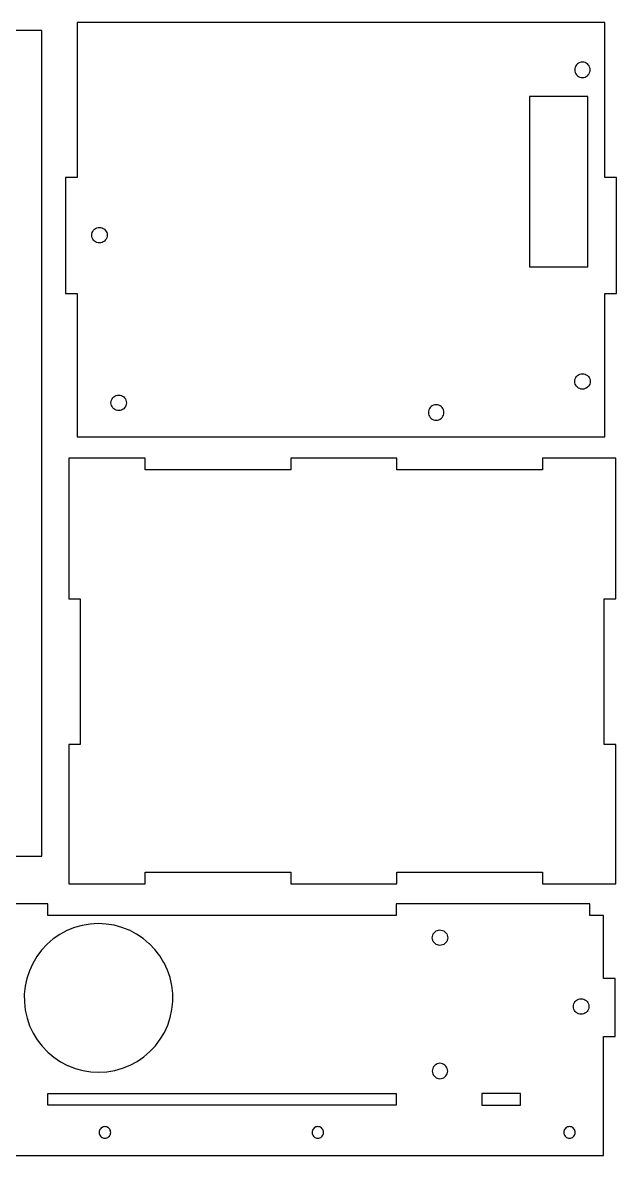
# Model space of a CAD drawing. Extents: x 292 to 607, y 7 to 300.
# Drawn here: x 453.7 to 607.1, y 7.3 to 300 of the extents above; entities that cross this region are included whole.
import ezdxf

# ---------------------------------------------------------------- set-up
doc = ezdxf.new("R2010")
doc.units = 0
doc.layers.add('Layer_1', color=7, linetype='CONTINUOUS')

msp = doc.modelspace()

# ---------------------------------------------------------------- linework, layer by layer
at = {"layer": 'Layer_1', "color": 7}
for p, q in [((467.837576, 299.978985), (467.780596, 299.978985)), ((467.780596, 299.978985), (467.780596, 299.845578)), ((467.780596, 299.845578), (467.780596, 259.978358)), ((484.78059, 299.978985), (467.837576, 299.978985)), ((484.78059, 299.978787), (484.78059, 299.978985)), ((484.893592, 299.978787), (484.78059, 299.978787)), ((518.780578, 299.978787), (484.893592, 299.978787)), ((518.89358, 299.978985), (518.780578, 299.978985)), ((518.780578, 299.978985), (518.780578, 299.978787)), ((552.780595, 299.978985), (518.89358, 299.978985)), ((552.780595, 299.978787), (552.780595, 299.978985)), ((552.893597, 299.978787), (552.780595, 299.978787)), ((586.780555, 299.978787), (552.893597, 299.978787)), ((586.780555, 299.978985), (586.780555, 299.978787)), ((586.837875, 299.978985), (586.780555, 299.978985)), ((604.069263, 299.978985), (586.837875, 299.978985)), ((604.069263, 299.845578), (604.069263, 299.978985)), ((604.069263, 259.978358), (604.069263, 299.845578)), ((458.540556, 297.976672), (421.663904, 297.976672)), ((458.663746, 297.976672), (458.540556, 297.976672)), ((458.663746, 297.920679), (458.663746, 297.976672)), ((458.663746, 281.125663), (458.663746, 297.920679)), ((598.305862, 289.779361), (597.95966, 289.74905)), ((598.305862, 289.779248), (598.305862, 289.779361)), ((598.652064, 289.748966), (598.305862, 289.779248)), ((596.312752, 287.785884), (596.312667, 287.785884)), ((596.312667, 287.785884), (596.34295, 287.439682)), ((596.343063, 288.132086), (596.312752, 287.785884)), ((596.34295, 287.439682), (596.343063, 287.439682)), ((596.43295, 288.467677), (596.343063, 288.132086)), ((596.343063, 288.132086), (596.343063, 288.132086)), ((596.343063, 287.439682), (596.43295, 287.103979)), ((596.579762, 288.78258), (596.43295, 288.467677)), ((596.43295, 288.467677), (596.43295, 288.467677)), ((596.43295, 287.103979), (596.43295, 287.103979)), ((596.43295, 287.103979), (596.579762, 286.789075)), ((596.779068, 289.067173), (596.579762, 288.78258)), ((596.579762, 288.78258), (596.579762, 288.78258)), ((597.024742, 289.312876), (596.779068, 289.067173)), ((596.779068, 289.067173), (596.779068, 289.067173)), ((597.309166, 289.512153), (597.024545, 289.312848)), ((597.024545, 289.312848), (597.024742, 289.312876)), ((597.624069, 289.65905), (597.309166, 289.512153)), ((597.309166, 289.512153), (597.309166, 289.512153)), ((597.95966, 289.748966), (597.624069, 289.65905)), ((597.624069, 289.65905), (597.624069, 289.65905)), ((597.95966, 289.74905), (597.95966, 289.748966)), ((598.987654, 289.65905), (598.652064, 289.748966)), ((598.652064, 289.748966), (598.652064, 289.748966)), ((599.302558, 289.512153), (598.987654, 289.65905)), ((598.987654, 289.65905), (598.987654, 289.65905)), ((599.587264, 289.312848), (599.302558, 289.512153)), ((599.302558, 289.512153), (599.302558, 289.512153)), ((599.832966, 289.067145), (599.587264, 289.312848)), ((599.587264, 289.312848), (599.587264, 289.312848)), ((600.032243, 288.782552), (599.832966, 289.067145)), ((599.832966, 289.067145), (599.832966, 289.067145)), ((600.179168, 288.467648), (600.032243, 288.782552)), ((600.032243, 288.782552), (600.032243, 288.782552)), ((600.032243, 286.789245), (600.179168, 287.104148)), ((600.269056, 288.132058), (600.179168, 288.467648)), ((600.179168, 288.467648), (600.179168, 288.467648)), ((600.179168, 287.104148), (600.269056, 287.439852)), ((600.179168, 287.104148), (600.179168, 287.104148)), ((600.269169, 288.132058), (600.269056, 288.132058)), ((600.269056, 287.439852), (600.299367, 287.785969)), ((600.269056, 287.439852), (600.269056, 287.439852)), ((600.299451, 287.785969), (600.269169, 288.132058)), ((600.299367, 287.785969), (600.299451, 287.785969)), ((596.579762, 286.789075), (596.579762, 286.789075)), ((596.579762, 286.789075), (596.779068, 286.50437)), ((596.779068, 286.50437), (596.779068, 286.50437)), ((596.779068, 286.50437), (597.024742, 286.258667)), ((597.024742, 286.258667), (597.024742, 286.258667)), ((597.024742, 286.258667), (597.309363, 286.059362)), ((597.309363, 286.059362), (597.309363, 286.059362)), ((597.309363, 286.059362), (597.624267, 285.912578)), ((597.624267, 285.912578), (597.624267, 285.912578)), ((597.624267, 285.912578), (597.959942, 285.822662)), ((597.959942, 285.822662), (597.959942, 285.822662)), ((597.959942, 285.822662), (598.306059, 285.792379)), ((598.306059, 285.792266), (598.652148, 285.822577)), ((598.306059, 285.792379), (598.306059, 285.792266)), ((598.652148, 285.822662), (598.987767, 285.912578)), ((598.652148, 285.822577), (598.652148, 285.822662)), ((598.987767, 285.91286), (599.302642, 286.059644)), ((598.987767, 285.912578), (598.987767, 285.91286)), ((599.302642, 286.059644), (599.587264, 286.258949)), ((599.302642, 286.059644), (599.302642, 286.059644)), ((599.587264, 286.258949), (599.832966, 286.504652)), ((599.587264, 286.258949), (599.587264, 286.258949)), ((599.832966, 286.504652), (600.032243, 286.789245)), ((599.832966, 286.504652), (599.832966, 286.504652)), ((600.032243, 286.789245), (600.032243, 286.789245)), ((458.663858, 281.125663), (458.663746, 281.125663)), ((458.663858, 231.292668), (458.663858, 281.125663)), ((584.680568, 280.894582), (584.680568, 280.747883)), ((599.630444, 280.894582), (584.680568, 280.894582)), ((584.680568, 280.747883), (584.680568, 236.894584)), ((599.680566, 280.894582), (599.630444, 280.894582)), ((599.680566, 237.041283), (599.680566, 280.894582)), ((464.790592, 259.978358), (464.780715, 259.978358)), ((464.780715, 259.978358), (464.780715, 230.078353)), ((467.780596, 259.978358), (464.790592, 259.978358)), ((604.079423, 259.978358), (604.069263, 259.978358)), ((607.069426, 259.978358), (604.079423, 259.978358)), ((607.069426, 230.078353), (607.069426, 259.978358)), ((471.675573, 245.740614), (471.822582, 246.055545)), ((471.822582, 246.055545), (472.021577, 246.340167)), ((471.822582, 246.055545), (471.822582, 246.055545)), ((472.021577, 246.340167), (472.26759, 246.585869)), ((472.021577, 246.340167), (472.021577, 246.340167)), ((472.26759, 246.585869), (472.551591, 246.785175)), ((472.26759, 246.585869), (472.26759, 246.585869)), ((472.551591, 246.785175), (472.866579, 246.932071)), ((472.551591, 246.785175), (472.551591, 246.785175)), ((472.866579, 246.932353), (473.202593, 247.022241)), ((472.866579, 246.932071), (472.866579, 246.932353)), ((473.202593, 247.022354), (473.548597, 247.052637)), ((473.202593, 247.022241), (473.202593, 247.022354)), ((473.548597, 247.052637), (473.548597, 247.052552)), ((473.548597, 247.052552), (473.894573, 247.022241)), ((473.894573, 247.022241), (473.897396, 247.021959)), ((473.897396, 247.021959), (474.232422, 246.932071)), ((474.232422, 246.932071), (474.232422, 246.932071)), ((474.232422, 246.932071), (474.54741, 246.785175)), ((474.54741, 246.785175), (474.54741, 246.785175)), ((474.54741, 246.785175), (474.832398, 246.585869)), ((474.832398, 246.585869), (474.832398, 246.585869)), ((474.832398, 246.585869), (475.077395, 246.340138)), ((475.077395, 246.340138), (475.077395, 246.340138)), ((475.077395, 246.340138), (475.276418, 246.055517)), ((475.276418, 246.055517), (475.276418, 246.055517)), ((475.276418, 246.055517), (475.423399, 245.740585)), ((471.554584, 245.058878), (471.585572, 245.404995)), ((471.584584, 244.712732), (471.554584, 245.058878)), ((471.554584, 245.058878), (471.554584, 245.058878)), ((471.673597, 244.377113), (471.584584, 244.712732)), ((471.584584, 244.712732), (471.584584, 244.712732)), ((471.585572, 245.404995), (471.675573, 245.740614)), ((471.585572, 245.404995), (471.585572, 245.404995)), ((471.820579, 244.06221), (471.673597, 244.377113)), ((471.673597, 244.377113), (471.673597, 244.377113)), ((471.675573, 245.740614), (471.675573, 245.740614)), ((472.019574, 243.777589), (471.820579, 244.06221)), ((471.820579, 244.06221), (471.820579, 244.06221)), ((472.265587, 243.531886), (472.019574, 243.777589)), ((472.019574, 243.777589), (472.019574, 243.777589)), ((472.549587, 243.332581), (472.265587, 243.531886)), ((472.265587, 243.531886), (472.265587, 243.531886)), ((472.864575, 243.185741), (472.549587, 243.332581)), ((472.549587, 243.332581), (472.549587, 243.332581)), ((473.200589, 243.095825), (472.864575, 243.185741)), ((472.864575, 243.185741), (472.864575, 243.185741)), ((473.200589, 243.095542), (473.200589, 243.095825)), ((473.550403, 243.065514), (473.200589, 243.095542)), ((473.896408, 243.095683), (473.550403, 243.065401)), ((473.550403, 243.065401), (473.550403, 243.065514)), ((474.232393, 243.185712), (473.896408, 243.095796)), ((473.896408, 243.095796), (473.896408, 243.095683)), ((474.54741, 243.332553), (474.232393, 243.185712)), ((474.232393, 243.185712), (474.232393, 243.185712)), ((474.832398, 243.531858), (474.54741, 243.332553)), ((474.54741, 243.332553), (474.54741, 243.332553)), ((475.077395, 243.777532), (474.832398, 243.531858)), ((474.832398, 243.531858), (474.832398, 243.531858)), ((475.277406, 244.062182), (475.077395, 243.777532)), ((475.077395, 243.777532), (475.077395, 243.777532)), ((475.424415, 244.377057), (475.277406, 244.062182)), ((475.277406, 244.062182), (475.277406, 244.062182)), ((475.423399, 245.740585), (475.423399, 245.740585)), ((475.423399, 245.740585), (475.5134, 245.404967)), ((475.5134, 244.712676), (475.424415, 244.377057)), ((475.424415, 244.377057), (475.424415, 244.377057)), ((475.5134, 245.404967), (475.5134, 245.404967)), ((475.5134, 245.404967), (475.5434, 245.058821)), ((475.5434, 245.058821), (475.5134, 244.712676)), ((475.5134, 244.712676), (475.5134, 244.712676)), ((475.5434, 245.058821), (475.5434, 245.058821)), ((584.680568, 236.894584), (584.73055, 236.894584)), ((584.73055, 236.894584), (599.680566, 236.894584)), ((599.680566, 236.894584), (599.680566, 237.041283)), ((458.663858, 231.125677), (458.663858, 231.292668)), ((458.663746, 230.826662), (458.663746, 231.125677)), ((458.663746, 231.125677), (458.663858, 231.125677)), ((458.663746, 141.125687), (458.663746, 230.826662)), ((464.780715, 230.078353), (464.780715, 229.978333)), ((464.780715, 229.978333), (467.770718, 229.978333)), ((467.770718, 229.978333), (467.780596, 229.978333)), ((467.780596, 229.978333), (467.780596, 193.101879)), ((604.069545, 193.101879), (604.069545, 229.978333)), ((604.069545, 229.978333), (607.059548, 229.978333)), ((607.059548, 229.978333), (607.069426, 229.978333)), ((607.069426, 229.978333), (607.069426, 230.078353)), ((596.346167, 207.620463), (596.436055, 207.956053)), ((596.436055, 207.956053), (596.582867, 208.270957)), ((596.436055, 207.956053), (596.436055, 207.956053)), ((596.582867, 208.270957), (596.782144, 208.55555)), ((596.582867, 208.270957), (596.582867, 208.270957)), ((596.782144, 208.55555), (597.027847, 208.801253)), ((596.782144, 208.55555), (596.782144, 208.55555)), ((597.027847, 208.801253), (597.312468, 209.000558)), ((597.027847, 208.801253), (597.027847, 208.801253)), ((597.312468, 209.000558), (597.627343, 209.147455)), ((597.312468, 209.000558), (597.312468, 209.000558)), ((597.627343, 209.147455), (597.962962, 209.237371)), ((597.627343, 209.147455), (597.627343, 209.147455)), ((597.962962, 209.237455), (598.309164, 209.267766)), ((597.962962, 209.237371), (597.962962, 209.237455)), ((598.309164, 209.267766), (598.309164, 209.267653)), ((598.309164, 209.267653), (598.655366, 209.237371)), ((598.655366, 209.237371), (598.655366, 209.237371)), ((598.655366, 209.237371), (598.990956, 209.147455)), ((598.990956, 209.147455), (598.990956, 209.147455)), ((598.990956, 209.147455), (599.30586, 209.000558)), ((599.30586, 209.000558), (599.30586, 209.000558)), ((599.30586, 209.000558), (599.590566, 208.801253)), ((599.590566, 208.801253), (599.590566, 208.801253)), ((599.590566, 208.801253), (599.836268, 208.55555)), ((599.836268, 208.55555), (599.836268, 208.55555)), ((599.836268, 208.55555), (600.035545, 208.270957)), ((600.035545, 208.270957), (600.035545, 208.270957)), ((600.035545, 208.270957), (600.182442, 207.956053)), ((600.182442, 207.956053), (600.182442, 207.956053)), ((600.182442, 207.956053), (600.272358, 207.620463)), ((596.346054, 206.928059), (596.315744, 207.274261)), ((596.315744, 207.274261), (596.315856, 207.274261)), ((596.315856, 207.274261), (596.346167, 207.620463)), ((596.346167, 206.928059), (596.346054, 206.928059)), ((596.346167, 207.620463), (596.346167, 207.620463)), ((596.436055, 206.592497), (596.346167, 206.928059)), ((596.582867, 206.277593), (596.436055, 206.592497)), ((596.436055, 206.592497), (596.436055, 206.592497)), ((596.782144, 205.992887), (596.582867, 206.277593)), ((596.582867, 206.277593), (596.582867, 206.277593)), ((597.027847, 205.747185), (596.782144, 205.992887)), ((596.782144, 205.992887), (596.782144, 205.992887)), ((597.312468, 205.547879), (597.027847, 205.747185)), ((597.027847, 205.747185), (597.027847, 205.747185)), ((597.627343, 205.401096), (597.312468, 205.547879)), ((597.312468, 205.547879), (597.312468, 205.547879)), ((597.963046, 205.31118), (597.627343, 205.401096)), ((597.627343, 205.401096), (597.627343, 205.401096)), ((597.963046, 205.31118), (597.963046, 205.31118)), ((598.309361, 205.281179), (597.963046, 205.31118)), ((598.65545, 205.311405), (598.309361, 205.281095)), ((598.309361, 205.281095), (598.309361, 205.281179)), ((598.991041, 205.401406), (598.65545, 205.31149)), ((598.65545, 205.31149), (598.65545, 205.311405)), ((599.305944, 205.54819), (598.991041, 205.401406)), ((598.991041, 205.401406), (598.991041, 205.401406)), ((599.590566, 205.747495), (599.305944, 205.54819)), ((599.305944, 205.54819), (599.305944, 205.54819)), ((599.836268, 205.993198), (599.590566, 205.747495)), ((599.590566, 205.747495), (599.590566, 205.747495)), ((600.035545, 206.277791), (599.836268, 205.993198)), ((599.836268, 205.993198), (599.836268, 205.993198)), ((600.182442, 206.592694), (600.035545, 206.277791)), ((600.035545, 206.277791), (600.035545, 206.277791)), ((600.272358, 206.928257), (600.182442, 206.592694)), ((600.182442, 206.592694), (600.182442, 206.592694)), ((600.272358, 207.620463), (600.272443, 207.620463)), ((600.30264, 207.274374), (600.272358, 206.928257)), ((600.272358, 206.928257), (600.272358, 206.928257)), ((600.272443, 207.620463), (600.302753, 207.274374)), ((600.302753, 207.274374), (600.30264, 207.274374)), ((476.539588, 201.746685), (476.569588, 202.092802)), ((476.569588, 202.092802), (476.659589, 202.428393)), ((476.569588, 202.092802), (476.569588, 202.092802)), ((476.659589, 202.428393), (476.806599, 202.743296)), ((476.659589, 202.428393), (476.659589, 202.428393)), ((476.806599, 202.743296), (477.005594, 203.027889)), ((476.806599, 202.743296), (476.806599, 202.743296)), ((477.005594, 203.027889), (477.250591, 203.273592)), ((477.005594, 203.027889), (477.005594, 203.027889)), ((477.250591, 203.273592), (477.535579, 203.472897)), ((477.250591, 203.273592), (477.250591, 203.273592)), ((477.535579, 203.472897), (477.850595, 203.619681)), ((477.535579, 203.472897), (477.535579, 203.472897)), ((477.850595, 203.619681), (478.186581, 203.709681)), ((477.850595, 203.619681), (477.850595, 203.619681)), ((478.186581, 203.709794), (478.532585, 203.739992)), ((478.186581, 203.709681), (478.186581, 203.709794)), ((478.532585, 203.739992), (478.532585, 203.739879)), ((478.532585, 203.739879), (478.87859, 203.709681)), ((478.87859, 203.709681), (478.87859, 203.709681)), ((478.87859, 203.709681), (479.214603, 203.619681)), ((479.214603, 203.619681), (479.214603, 203.619681)), ((479.214603, 203.619681), (479.529592, 203.472897)), ((479.529592, 203.472897), (479.529592, 203.472897)), ((479.529592, 203.472897), (479.81458, 203.273592)), ((479.81458, 203.273592), (479.81458, 203.273592)), ((479.81458, 203.273592), (480.060593, 203.027889)), ((480.060593, 203.027889), (480.060593, 203.027889)), ((480.060593, 203.027889), (480.259588, 202.743183)), ((480.259588, 202.743183), (480.259588, 202.743183)), ((480.259588, 202.743183), (480.405581, 202.42828)), ((480.405581, 202.42828), (480.405581, 202.42828)), ((480.405581, 202.42828), (480.495582, 202.092576)), ((480.495582, 202.092576), (480.495582, 202.092576)), ((480.495582, 202.092576), (480.525582, 201.746374)), ((476.569588, 201.400596), (476.539588, 201.746685)), ((476.539588, 201.746685), (476.539588, 201.746685)), ((476.659589, 201.065005), (476.569588, 201.400596)), ((476.569588, 201.400596), (476.569588, 201.400596)), ((476.805583, 200.750102), (476.659589, 201.065005)), ((476.659589, 201.065005), (476.659589, 201.065005)), ((477.004578, 200.465481), (476.805583, 200.750102)), ((476.805583, 200.750102), (476.805583, 200.750102)), ((477.250591, 200.219778), (477.004578, 200.465481)), ((477.004578, 200.465481), (477.004578, 200.465481)), ((477.535579, 200.020585), (477.250591, 200.219778)), ((477.250591, 200.219778), (477.250591, 200.219778)), ((477.850595, 199.873689), (477.535579, 200.020585)), ((477.535579, 200.020585), (477.535579, 200.020585)), ((478.186581, 199.783688), (477.850595, 199.873689)), ((477.850595, 199.873689), (477.850595, 199.873689)), ((478.532585, 199.753377), (478.186581, 199.783688)), ((478.186581, 199.783688), (478.186581, 199.783688)), ((478.87859, 199.783575), (478.532585, 199.753293)), ((478.532585, 199.753293), (478.532585, 199.753377)), ((479.214603, 199.873294), (478.87859, 199.783688)), ((478.87859, 199.783688), (478.87859, 199.783575)), ((479.529592, 200.020077), (479.214603, 199.873294)), ((479.214603, 199.873294), (479.214603, 199.873294)), ((479.81458, 200.219383), (479.529592, 200.020077)), ((479.529592, 200.020077), (479.529592, 200.020077)), ((480.059605, 200.465085), (479.81458, 200.219383)), ((479.81458, 200.219383), (479.81458, 200.219383)), ((480.2586, 200.749678), (480.059605, 200.465085)), ((480.059605, 200.465085), (480.059605, 200.465085)), ((480.405581, 201.064582), (480.2586, 200.749678)), ((480.2586, 200.749678), (480.2586, 200.749678)), ((480.495582, 201.400172), (480.405581, 201.064582)), ((480.405581, 201.064582), (480.405581, 201.064582)), ((480.525582, 201.746374), (480.495582, 201.400172)), ((480.495582, 201.400172), (480.495582, 201.400172)), ((480.525582, 201.746374), (480.525582, 201.746374)), ((558.571541, 199.605013), (558.541541, 199.258896)), ((558.541541, 199.258896), (558.541541, 199.258896)), ((558.541541, 199.258896), (558.571541, 198.912807)), ((558.661542, 199.940604), (558.571541, 199.605013)), ((558.571541, 199.605013), (558.571541, 199.605013)), ((558.808551, 200.255507), (558.661542, 199.940604)), ((558.661542, 199.940604), (558.661542, 199.940604)), ((559.007546, 200.5401), (558.808551, 200.255507)), ((558.808551, 200.255507), (558.808551, 200.255507)), ((559.252543, 200.785803), (559.007546, 200.5401)), ((559.007546, 200.5401), (559.007546, 200.5401)), ((559.53756, 200.985108), (559.252543, 200.785803)), ((559.252543, 200.785803), (559.252543, 200.785803)), ((559.852548, 201.131892), (559.53756, 200.985108)), ((559.53756, 200.985108), (559.53756, 200.985108)), ((560.188562, 201.222175), (559.852548, 201.132174)), ((559.852548, 201.132174), (559.852548, 201.131892)), ((560.534566, 201.252485), (560.188562, 201.222288)), ((560.188562, 201.222288), (560.188562, 201.222175)), ((560.534566, 201.252401), (560.534566, 201.252485)), ((560.880542, 201.222175), (560.534566, 201.252401)), ((561.216556, 201.132202), (560.880542, 201.222175)), ((560.880542, 201.222175), (560.880542, 201.222175)), ((561.216556, 201.132202), (561.216556, 201.132202)), ((561.531544, 200.985419), (561.216556, 201.132202)), ((561.81656, 200.786113), (561.531544, 200.985419)), ((561.531544, 200.985419), (561.531544, 200.985419)), ((562.062545, 200.540411), (561.81656, 200.786113)), ((561.81656, 200.786113), (561.81656, 200.786113)), ((562.26154, 200.255705), (562.062545, 200.540411)), ((562.062545, 200.540411), (562.062545, 200.540411)), ((562.407562, 199.940829), (562.26154, 200.255705)), ((562.26154, 200.255705), (562.26154, 200.255705)), ((562.497563, 199.605126), (562.407562, 199.940829)), ((562.407562, 199.940829), (562.407562, 199.940829)), ((562.527563, 199.258924), (562.497563, 199.605126)), ((562.497563, 199.605126), (562.497563, 199.605126)), ((562.497563, 198.912722), (562.527563, 199.258924)), ((562.527563, 199.258924), (562.527563, 199.258924)), ((558.571541, 198.912807), (558.571541, 198.912807)), ((558.571541, 198.912807), (558.661542, 198.577216)), ((558.661542, 198.577216), (558.661542, 198.577216)), ((558.661542, 198.577216), (558.807564, 198.262313)), ((558.807564, 198.262313), (558.807564, 198.262313)), ((558.807564, 198.262313), (559.006558, 197.97772)), ((559.006558, 197.97772), (559.006558, 197.97772)), ((559.006558, 197.97772), (559.252543, 197.732017)), ((559.252543, 197.732017), (559.252543, 197.732017)), ((559.252543, 197.732017), (559.53756, 197.532825)), ((559.53756, 197.532825), (559.53756, 197.532825)), ((559.53756, 197.532825), (559.852548, 197.3859)), ((559.852548, 197.3859), (559.852548, 197.3859)), ((559.852548, 197.3859), (560.188562, 197.295899)), ((560.188562, 197.295899), (560.188562, 197.295899)), ((560.188562, 197.295899), (560.534566, 197.265617)), ((560.534566, 197.265504), (560.880542, 197.295815)), ((560.534566, 197.265617), (560.534566, 197.265504)), ((560.880542, 197.295899), (561.216556, 197.385815)), ((560.880542, 197.295815), (560.880542, 197.295899)), ((561.216556, 197.385815), (561.531544, 197.532599)), ((561.216556, 197.385815), (561.216556, 197.385815)), ((561.531544, 197.532599), (561.81656, 197.731904)), ((561.531544, 197.532599), (561.531544, 197.532599)), ((561.81656, 197.731904), (562.061558, 197.977607)), ((561.81656, 197.731904), (561.81656, 197.731904)), ((562.061558, 197.977607), (562.260552, 198.262228)), ((562.061558, 197.977607), (562.061558, 197.977607)), ((562.260552, 198.262228), (562.407562, 198.577103)), ((562.260552, 198.262228), (562.260552, 198.262228)), ((562.407562, 198.577103), (562.497563, 198.912722)), ((562.407562, 198.577103), (562.407562, 198.577103)), ((562.497563, 198.912722), (562.497563, 198.912722)), ((467.780596, 193.101879), (467.780596, 192.978492)), ((467.780596, 192.978492), (603.615167, 192.978492)), ((603.615167, 192.978492), (604.069545, 192.978492)), ((604.069545, 192.978492), (604.069545, 193.101879)), ((465.676234, 187.437533), (465.610222, 187.437533)), ((465.610222, 187.437533), (465.610222, 187.316431)), ((485.349211, 187.437533), (465.676234, 187.437533)), ((485.349211, 187.427655), (485.349211, 187.437533)), ((485.349211, 184.437059), (485.349211, 187.427655)), ((523.122229, 187.437533), (523.03124, 187.437533)), ((523.03124, 187.437533), (523.03124, 184.446937)), ((550.349222, 187.437533), (523.122229, 187.437533)), ((550.349222, 187.427655), (550.349222, 187.437533)), ((550.349222, 184.437059), (550.349222, 187.427655)), ((588.094187, 187.437533), (588.031195, 187.437533)), ((588.031195, 187.437533), (588.031195, 184.446937)), ((606.89919, 187.437533), (588.094187, 187.437533)), ((606.89919, 187.316431), (606.89919, 187.437533)), ((465.610222, 187.316431), (465.610222, 151.118835)), ((485.475224, 184.437059), (485.349211, 184.437059)), ((523.03124, 184.437059), (485.475224, 184.437059)), ((523.03124, 184.446937), (523.03124, 184.437059)), ((550.475235, 184.437059), (550.349222, 184.437059)), ((588.031195, 184.437059), (550.475235, 184.437059)), ((588.031195, 184.446937), (588.031195, 184.437059)), ((606.89919, 151.118835), (606.89919, 187.316431)), ((465.610222, 151.118835), (468.600226, 151.118835)), ((468.600226, 151.118835), (468.610103, 151.118835)), ((468.610103, 151.118835), (468.610103, 113.562395)), ((603.899309, 150.993274), (603.899309, 151.118835)), ((603.899309, 151.118835), (606.889312, 151.118835)), ((603.899309, 113.436919), (603.899309, 150.993274)), ((606.889312, 151.118835), (606.89919, 151.118835)), ((458.663858, 141.125687), (458.663746, 141.125687)), ((458.663858, 91.292552), (458.663858, 141.125687)), ((465.6201, 113.436919), (465.610222, 113.436919)), ((465.610222, 113.436919), (465.610222, 113.316918)), ((465.610222, 113.316918), (465.610222, 77.437019)), ((468.610103, 113.436919), (465.6201, 113.436919)), ((468.610103, 113.562395), (468.610103, 113.436919)), ((603.909186, 113.436919), (603.899309, 113.436919)), ((606.89919, 113.436919), (603.909186, 113.436919)), ((606.89919, 113.316918), (606.89919, 113.436919)), ((606.89919, 77.437019), (606.89919, 113.316918)), ((458.663746, 91.104677), (458.663746, 91.125562)), ((458.663746, 91.125562), (458.663858, 91.125562)), ((458.663746, 84.634676), (458.663746, 91.104677)), ((458.663858, 91.125562), (458.663858, 91.292552)), ((421.787066, 84.634676), (458.663746, 84.634676)), ((485.349211, 80.426909), (485.349211, 80.436787)), ((485.349211, 80.436787), (522.905228, 80.436787)), ((485.349211, 77.437019), (485.349211, 80.426909)), ((522.905228, 80.436787), (523.03124, 80.436787)), ((523.03124, 80.436787), (523.03124, 77.446897)), ((550.349222, 80.426909), (550.349222, 80.436787)), ((550.349222, 80.436787), (587.905183, 80.436787)), ((550.349222, 77.437019), (550.349222, 80.426909)), ((587.905183, 80.436787), (588.031195, 80.436787)), ((588.031195, 80.436787), (588.031195, 77.446897)), ((465.610222, 77.437019), (485.283228, 77.437019)), ((485.283228, 77.437019), (485.349211, 77.437019)), ((523.03124, 77.446897), (523.03124, 77.437019)), ((523.03124, 77.437019), (550.258234, 77.437019)), ((550.258234, 77.437019), (550.349222, 77.437019)), ((588.031195, 77.446897), (588.031195, 77.437019)), ((588.031195, 77.437019), (606.836198, 77.437019)), ((606.836198, 77.437019), (606.89919, 77.437019)), ((460.06797, 72.289111), (410.235005, 72.289111)), ((460.234961, 72.289111), (460.06797, 72.289111)), ((460.234961, 72.279233), (460.234961, 72.289111)), ((460.234961, 69.28923), (460.234961, 72.279233)), ((600.067944, 72.289111), (550.234979, 72.289111)), ((550.234979, 72.289111), (550.234979, 69.299107)), ((600.234935, 72.289111), (600.067944, 72.289111)), ((600.234935, 72.279233), (600.234935, 72.289111)), ((600.234935, 69.28923), (600.234935, 72.279233)), ((460.534964, 69.28923), (460.234961, 69.28923)), ((550.234979, 69.28923), (460.534964, 69.28923)), ((550.234979, 69.299107), (550.234979, 69.28923)), ((603.713945, 69.28923), (600.234935, 69.28923)), ((603.726081, 69.28923), (603.713945, 69.28923)), ((603.726081, 69.23493), (603.726081, 69.28923)), ((603.726081, 53.000238), (603.726081, 69.23493)), ((465.16259, 65.352314), (463.345107, 64.378422)), ((465.169645, 65.355701), (465.16259, 65.352314)), ((467.085624, 66.130711), (465.169645, 65.355701)), ((467.093526, 66.133534), (467.085624, 66.130711)), ((467.101428, 66.136356), (467.093526, 66.133534)), ((469.090417, 66.699558), (467.101428, 66.136356)), ((469.09832, 66.702381), (469.090417, 66.699558)), ((471.136331, 67.047369), (469.09832, 66.702381)), ((471.145362, 67.047369), (471.136331, 67.047369)), ((473.20835, 67.169882), (471.145362, 67.047369)), ((473.217381, 67.169882), (473.20835, 67.169882)), ((473.226412, 67.169882), (473.217381, 67.169882)), ((475.290416, 67.068564), (473.226412, 67.169882)), ((475.299447, 67.068564), (475.290416, 67.068564)), ((477.34045, 66.744658), (475.299447, 67.068564)), ((477.349481, 66.741835), (477.34045, 66.744658)), ((479.344482, 66.199037), (477.349481, 66.741835)), ((479.353513, 66.196215), (479.344482, 66.199037)), ((481.277507, 65.440932), (479.353513, 66.196215)), ((481.284562, 65.437828), (481.277507, 65.440932)), ((481.292464, 65.434159), (481.284562, 65.437828)), ((483.123466, 64.47528), (481.292464, 65.434159)), ((483.130521, 64.471047), (483.123466, 64.47528)), ((484.847533, 63.31975), (483.130521, 64.471047)), ((559.64709, 64.216031), (559.7941, 64.530935)), ((559.7941, 64.530935), (559.993094, 64.815528)), ((559.7941, 64.530935), (559.7941, 64.530935)), ((559.993094, 64.815528), (560.238092, 65.06123)), ((559.993094, 64.815528), (559.993094, 64.815528)), ((560.238092, 65.06123), (560.52308, 65.260536)), ((560.238092, 65.06123), (560.238092, 65.06123)), ((560.52308, 65.260536), (560.838096, 65.407319)), ((560.52308, 65.260536), (560.52308, 65.260536)), ((560.838096, 65.407319), (561.174082, 65.497235)), ((560.838096, 65.407319), (560.838096, 65.407319)), ((561.174082, 65.49732), (561.520086, 65.527631)), ((561.174082, 65.497235), (561.174082, 65.49732)), ((561.520086, 65.527631), (561.520086, 65.527518)), ((561.520086, 65.527518), (561.86609, 65.497235)), ((561.86609, 65.497235), (561.86609, 65.497235)), ((561.86609, 65.497235), (562.202104, 65.407319)), ((562.202104, 65.407319), (562.202104, 65.407319)), ((562.202104, 65.407319), (562.517092, 65.260536)), ((562.517092, 65.260536), (562.517092, 65.260536)), ((562.517092, 65.260536), (562.80208, 65.06123)), ((562.80208, 65.06123), (562.80208, 65.06123)), ((562.80208, 65.06123), (563.048094, 64.815528)), ((563.048094, 64.815528), (563.048094, 64.815528)), ((563.048094, 64.815528), (563.247088, 64.530935)), ((563.247088, 64.530935), (563.247088, 64.530935)), ((563.247088, 64.530935), (563.393082, 64.215918)), ((460.046014, 61.843643), (458.632024, 60.33556)), ((460.05194, 61.84957), (460.046014, 61.843643)), ((461.619939, 63.195967), (460.05194, 61.84957)), ((461.626994, 63.201047), (461.619939, 63.195967)), ((463.330996, 64.369955), (461.626994, 63.201047)), ((463.338051, 64.374471), (463.330996, 64.369955)), ((463.345107, 64.378422), (463.338051, 64.374471)), ((484.854589, 63.314952), (484.847533, 63.31975)), ((484.860515, 63.309872), (484.854589, 63.314952)), ((486.442512, 61.979674), (484.860515, 63.309872)), ((486.448439, 61.974312), (486.442512, 61.979674)), ((487.877443, 60.48082), (486.448439, 61.974312)), ((559.527089, 63.534323), (559.557089, 63.880441)), ((559.557089, 63.188234), (559.527089, 63.534323)), ((559.527089, 63.534323), (559.527089, 63.534323)), ((559.557089, 63.880441), (559.64709, 64.216031)), ((559.557089, 63.880441), (559.557089, 63.880441)), ((559.64709, 62.852616), (559.557089, 63.188234)), ((559.557089, 63.188234), (559.557089, 63.188234)), ((559.64709, 64.216031), (559.64709, 64.216031)), ((559.793084, 62.53774), (559.64709, 62.852616)), ((559.64709, 62.852616), (559.64709, 62.852616)), ((559.992107, 62.253119), (559.793084, 62.53774)), ((559.793084, 62.53774), (559.793084, 62.53774)), ((560.238092, 62.007416), (559.992107, 62.253119)), ((559.992107, 62.253119), (559.992107, 62.253119)), ((560.523108, 61.808139), (560.238092, 62.007416)), ((560.238092, 62.007416), (560.238092, 62.007416)), ((560.838096, 61.661214), (560.523108, 61.808139)), ((560.523108, 61.808139), (560.523108, 61.808139)), ((561.17411, 61.571327), (560.838096, 61.661214)), ((560.838096, 61.661214), (560.838096, 61.661214)), ((561.520086, 61.541016), (561.17411, 61.571327)), ((561.17411, 61.571327), (561.17411, 61.571327)), ((561.86609, 61.571214), (561.520086, 61.540931)), ((561.520086, 61.540931), (561.520086, 61.541016)), ((562.202104, 61.661214), (561.86609, 61.571327)), ((561.86609, 61.571327), (561.86609, 61.571214)), ((562.517092, 61.808139), (562.202104, 61.661214)), ((562.202104, 61.661214), (562.202104, 61.661214)), ((562.802109, 62.007416), (562.517092, 61.808139)), ((562.517092, 61.808139), (562.517092, 61.808139)), ((563.047106, 62.253119), (562.802109, 62.007416)), ((562.802109, 62.007416), (562.802109, 62.007416)), ((563.246101, 62.537825), (563.047106, 62.253119)), ((563.047106, 62.253119), (563.047106, 62.253119)), ((563.39311, 62.852728), (563.246101, 62.537825)), ((563.246101, 62.537825), (563.246101, 62.537825)), ((563.393082, 64.215918), (563.393082, 64.215918)), ((563.393082, 64.215918), (563.483083, 63.880328)), ((563.483111, 63.188319), (563.39311, 62.852728)), ((563.39311, 62.852728), (563.39311, 62.852728)), ((563.483083, 63.880328), (563.483083, 63.880328)), ((563.483083, 63.880328), (563.513083, 63.534126)), ((563.513083, 63.534126), (563.483111, 63.188319)), ((563.483111, 63.188319), (563.483111, 63.188319)), ((563.513083, 63.534126), (563.513083, 63.534126)), ((457.373934, 58.662293), (456.317943, 56.885478)), ((457.379014, 58.669913), (457.373934, 58.662293)), ((458.621017, 60.322014), (457.379014, 58.669913)), ((458.626097, 60.329069), (458.621017, 60.322014)), ((458.632024, 60.33556), (458.626097, 60.329069)), ((487.883369, 60.474893), (487.877443, 60.48082)), ((487.88732, 60.468684), (487.883369, 60.474893)), ((489.14733, 58.829481), (487.88732, 60.468684)), ((489.151281, 58.823272), (489.14733, 58.829481)), ((490.226265, 57.057352), (489.151281, 58.823272)), ((456.312863, 56.877576), (455.454851, 54.996875)), ((456.317943, 56.885478), (456.312863, 56.877576)), ((490.230216, 57.051143), (490.226265, 57.057352)), ((490.233321, 57.044652), (490.230216, 57.051143)), ((491.111314, 55.172926), (490.233321, 57.044652)), ((454.795834, 53.008225), (454.36282, 50.987006)), ((454.798656, 53.017256), (454.795834, 53.008225)), ((455.448642, 54.97966), (454.798656, 53.017256)), ((455.451746, 54.988409), (455.448642, 54.97966)), ((455.454851, 54.996875), (455.451746, 54.988409)), ((491.114136, 55.166152), (491.111314, 55.172926)), ((491.785148, 53.21055), (491.114136, 55.166152)), ((491.78797, 53.203494), (491.785148, 53.21055)), ((491.790792, 53.196156), (491.78797, 53.203494)), ((492.245791, 51.179538), (491.790792, 53.196156)), ((606.716084, 53.000238), (603.726081, 53.000238)), ((606.725821, 53.000322), (606.716084, 53.000238)), ((606.725821, 52.950313), (606.725821, 53.000322)), ((606.725821, 38.000324), (606.725821, 52.950313)), ((454.359998, 50.977974), (454.147992, 48.921675)), ((454.36282, 50.987006), (454.359998, 50.977974)), ((492.245791, 51.171918), (492.245791, 51.179538)), ((492.480798, 49.117932), (492.245791, 51.171918)), ((454.147992, 48.921675), (454.147992, 48.912644)), ((454.147992, 48.912644), (454.158999, 46.845338)), ((454.158999, 46.845338), (454.158999, 46.836589)), ((454.158999, 46.836589), (454.158999, 46.82784)), ((492.279799, 44.970423), (492.491804, 47.026722)), ((492.480798, 49.11003), (492.480798, 49.117932)), ((492.480798, 49.102128), (492.480798, 49.11003)), ((492.491804, 47.034907), (492.480798, 49.102128)), ((492.491804, 47.026722), (492.491804, 47.034907)), ((596.247079, 46.75133), (596.446074, 47.036007)), ((596.446074, 47.036007), (596.692087, 47.28171)), ((596.446074, 47.036007), (596.446074, 47.036007)), ((596.692087, 47.28171), (596.976087, 47.481015)), ((596.692087, 47.28171), (596.692087, 47.28171)), ((596.976087, 47.481015), (597.291075, 47.627912)), ((596.976087, 47.481015), (596.976087, 47.481015)), ((597.291075, 47.627912), (597.627089, 47.7178)), ((597.291075, 47.627912), (597.291075, 47.627912)), ((597.627089, 47.717913), (597.973065, 47.748223)), ((597.627089, 47.7178), (597.627089, 47.717913)), ((597.973065, 47.748223), (597.973065, 47.74811)), ((597.973065, 47.74811), (598.31907, 47.7178)), ((598.31907, 47.7178), (598.321892, 47.7178)), ((598.321892, 47.7178), (598.65689, 47.627912)), ((598.65689, 47.627912), (598.65689, 47.627912)), ((598.65689, 47.627912), (598.971906, 47.481015)), ((598.971906, 47.481015), (598.971906, 47.481015)), ((598.971906, 47.481015), (599.256894, 47.28171)), ((599.256894, 47.28171), (599.256894, 47.28171)), ((599.256894, 47.28171), (599.501891, 47.036007)), ((599.501891, 47.036007), (599.501891, 47.036007)), ((599.501891, 47.036007), (599.698064, 46.751217)), ((454.158999, 46.82784), (454.394006, 44.773827)), ((454.394006, 44.773827), (454.394006, 44.76536)), ((454.394006, 44.76536), (454.85002, 42.74877)), ((491.843963, 42.933174), (492.276977, 44.954336)), ((492.276977, 44.954336), (492.279799, 44.962238)), ((492.279799, 44.962238), (492.279799, 44.970423)), ((595.979081, 45.754606), (596.010069, 46.100808)), ((596.009081, 45.408432), (595.979081, 45.754606)), ((595.979081, 45.754606), (595.979081, 45.754606)), ((596.098066, 45.072813), (596.009081, 45.408432)), ((596.009081, 45.408432), (596.009081, 45.408432)), ((596.010069, 46.100808), (596.100069, 46.436426)), ((596.010069, 46.100808), (596.010069, 46.100808)), ((596.245075, 44.75791), (596.098066, 45.072813)), ((596.098066, 45.072813), (596.098066, 45.072813)), ((596.100069, 46.436426), (596.247079, 46.75133)), ((596.100069, 46.436426), (596.100069, 46.436426)), ((596.44407, 44.473317), (596.245075, 44.75791)), ((596.245075, 44.75791), (596.245075, 44.75791)), ((596.247079, 46.75133), (596.247079, 46.75133)), ((596.690083, 44.227614), (596.44407, 44.473317)), ((596.44407, 44.473317), (596.44407, 44.473317)), ((596.974083, 44.028337), (596.690083, 44.227614)), ((596.690083, 44.227614), (596.690083, 44.227614)), ((597.289072, 43.881525), (596.974083, 44.028337)), ((596.974083, 44.028337), (596.974083, 44.028337)), ((598.968068, 44.028337), (598.65308, 43.881525)), ((599.253084, 44.227614), (598.968068, 44.028337)), ((598.968068, 44.028337), (598.968068, 44.028337)), ((599.498081, 44.473317), (599.253084, 44.227614)), ((599.253084, 44.227614), (599.253084, 44.227614)), ((599.698064, 44.757938), (599.498081, 44.473317)), ((599.498081, 44.473317), (599.498081, 44.473317)), ((599.698064, 46.751217), (599.698064, 46.751217)), ((599.698064, 46.751217), (599.845074, 46.436342)), ((599.845074, 45.072841), (599.698064, 44.757938)), ((599.698064, 44.757938), (599.698064, 44.757938)), ((599.845074, 46.436342), (599.845074, 46.436342)), ((599.845074, 46.436342), (599.935074, 46.100723)), ((599.935074, 45.408516), (599.845074, 45.072841)), ((599.845074, 45.072841), (599.845074, 45.072841)), ((599.935074, 46.100723), (599.935074, 46.100723)), ((599.935074, 46.100723), (599.965074, 45.754634)), ((599.965074, 45.754634), (599.935074, 45.408516)), ((599.935074, 45.408516), (599.935074, 45.408516)), ((599.965074, 45.754634), (599.965074, 45.754634)), ((454.85002, 42.74877), (454.852842, 42.740585)), ((454.852842, 42.740585), (455.522838, 40.784983)), ((491.19186, 40.962839), (491.840859, 42.925271)), ((491.840859, 42.925271), (491.843963, 42.933174)), ((597.625085, 43.791637), (597.289072, 43.881525)), ((597.289072, 43.881525), (597.289072, 43.881525)), ((597.97109, 43.761326), (597.625085, 43.791637)), ((597.625085, 43.791637), (597.625085, 43.791637)), ((598.317066, 43.791524), (597.97109, 43.761214)), ((597.97109, 43.761214), (597.97109, 43.761326)), ((598.65308, 43.881525), (598.317066, 43.791637)), ((598.317066, 43.791637), (598.317066, 43.791524)), ((598.65308, 43.881525), (598.65308, 43.881525)), ((455.522838, 40.784983), (455.525942, 40.777363)), ((455.525942, 40.777363), (455.529047, 40.770307)), ((455.529047, 40.770307), (456.40704, 38.898609)), ((456.40704, 38.898609), (456.410991, 38.891554)), ((456.410991, 38.891554), (457.486004, 37.125718)), ((489.266597, 37.282887), (490.322588, 39.059702)), ((490.322588, 39.059702), (490.327668, 39.066757)), ((490.327668, 39.066757), (490.330772, 39.074377)), ((490.330772, 39.074377), (491.188756, 40.954937)), ((491.188756, 40.954937), (491.19186, 40.962839)), ((457.486004, 37.125718), (457.489955, 37.118662)), ((457.489955, 37.118662), (457.495035, 37.111889)), ((457.495035, 37.111889), (458.755016, 35.472629)), ((458.755016, 35.472629), (458.760943, 35.466138)), ((458.760943, 35.466138), (460.189947, 33.972646)), ((486.596634, 34.103795), (488.009636, 35.611878)), ((488.009636, 35.611878), (488.015562, 35.617522)), ((488.015562, 35.617522), (488.020642, 35.624013)), ((488.020642, 35.624013), (489.262646, 37.276114)), ((489.262646, 37.276114), (489.266597, 37.282887)), ((603.72594, 37.898019), (603.72594, 38.000324)), ((603.72594, 38.000324), (606.715943, 38.000324)), ((603.72594, 7.28895), (603.72594, 37.898019)), ((606.715943, 38.000324), (606.725821, 38.000324)), ((460.189947, 33.972646), (460.195874, 33.966437)), ((460.195874, 33.966437), (461.778886, 32.636239)), ((461.778886, 32.636239), (461.785942, 32.630595)), ((461.785942, 32.630595), (461.792997, 32.625515)), ((461.792997, 32.625515), (463.509981, 31.474218)), ((483.306854, 31.574096), (485.010855, 32.743004)), ((485.010855, 32.743004), (485.016782, 32.747237)), ((485.016782, 32.747237), (485.022708, 32.752035)), ((485.022708, 32.752035), (486.590707, 34.098433)), ((486.590707, 34.098433), (486.596634, 34.103795)), ((463.509981, 31.474218), (463.517883, 31.469702)), ((463.517883, 31.469702), (465.348884, 30.510796)), ((465.348884, 30.510796), (465.357916, 30.506844)), ((465.357916, 30.506844), (467.281909, 29.751533)), ((467.281909, 29.751533), (467.29094, 29.748429)), ((467.29094, 29.748429), (469.284953, 29.205631)), ((477.552907, 29.245114), (479.541896, 29.808401)), ((479.541896, 29.808401), (479.549799, 29.811223)), ((479.549799, 29.811223), (481.465805, 30.586234)), ((481.465805, 30.586234), (481.472861, 30.589338)), ((481.472861, 30.589338), (481.478788, 30.592442)), ((481.478788, 30.592442), (483.299798, 31.570145)), ((483.299798, 31.570145), (483.306854, 31.574096)), ((559.551106, 29.421841), (559.521106, 29.075752)), ((559.641107, 29.75746), (559.551106, 29.421841)), ((559.551106, 29.421841), (559.551106, 29.421841)), ((559.788088, 30.072335), (559.641107, 29.75746)), ((559.641107, 29.75746), (559.641107, 29.75746)), ((559.987111, 30.356956), (559.788088, 30.072335)), ((559.788088, 30.072335), (559.788088, 30.072335)), ((560.232108, 30.602659), (559.987111, 30.356956)), ((559.987111, 30.356956), (559.987111, 30.356956)), ((560.517096, 30.801936), (560.232108, 30.602659)), ((560.232108, 30.602659), (560.232108, 30.602659)), ((560.832113, 30.948748), (560.517096, 30.801936)), ((560.517096, 30.801936), (560.517096, 30.801936)), ((561.168098, 31.039031), (560.832113, 30.94903)), ((560.832113, 30.94903), (560.832113, 30.948748)), ((561.514103, 31.069342), (561.168098, 31.039144)), ((561.168098, 31.039144), (561.168098, 31.039031)), ((561.514103, 31.069229), (561.514103, 31.069342)), ((561.860107, 31.038664), (561.514103, 31.069229)), ((562.196121, 30.948663), (561.860107, 31.038664)), ((561.860107, 31.038664), (561.860107, 31.038664)), ((562.511109, 30.80188), (562.196121, 30.948663)), ((562.196121, 30.948663), (562.196121, 30.948663)), ((562.796126, 30.602574), (562.511109, 30.80188)), ((562.511109, 30.80188), (562.511109, 30.80188)), ((563.04211, 30.356872), (562.796126, 30.602574)), ((562.796126, 30.602574), (562.796126, 30.602574)), ((563.241105, 30.072166), (563.04211, 30.356872)), ((563.04211, 30.356872), (563.04211, 30.356872)), ((563.387099, 29.757262), (563.241105, 30.072166)), ((563.241105, 30.072166), (563.241105, 30.072166)), ((563.4771, 29.421559), (563.387099, 29.757262)), ((563.387099, 29.757262), (563.387099, 29.757262)), ((563.5071, 29.075357), (563.4771, 29.421559)), ((563.4771, 29.421559), (563.4771, 29.421559)), ((469.284953, 29.205631), (469.293984, 29.202808)), ((469.293984, 29.202808), (469.303015, 29.199986)), ((469.303015, 29.199986), (471.344018, 28.87608)), ((471.344018, 28.87608), (471.353049, 28.87608)), ((471.353049, 28.87608), (473.418041, 28.77479)), ((473.418041, 28.77479), (473.427072, 28.77479)), ((473.427072, 28.77479), (475.49006, 28.897303)), ((475.49006, 28.897303), (475.499091, 28.897303)), ((475.499091, 28.897303), (475.506994, 28.897303)), ((475.506994, 28.897303), (477.545005, 29.242291)), ((477.545005, 29.242291), (477.552907, 29.245114)), ((559.521106, 29.075752), (559.521106, 29.075752)), ((559.521106, 29.075752), (559.551106, 28.729635)), ((559.551106, 28.729635), (559.551106, 28.729635)), ((559.551106, 28.729635), (559.641107, 28.394044)), ((559.641107, 28.394044), (559.641107, 28.394044)), ((559.641107, 28.394044), (559.7871, 28.079141)), ((559.7871, 28.079141), (559.7871, 28.079141)), ((559.7871, 28.079141), (559.986095, 27.794548)), ((559.986095, 27.794548), (559.986095, 27.794548)), ((559.986095, 27.794548), (560.232108, 27.548845)), ((560.232108, 27.548845), (560.232108, 27.548845)), ((560.232108, 27.548845), (560.517096, 27.34954)), ((560.517096, 27.34954), (560.517096, 27.34954)), ((560.517096, 27.34954), (560.832113, 27.202643)), ((560.832113, 27.202643), (560.832113, 27.202643)), ((560.832113, 27.202643), (561.168098, 27.112642)), ((561.168098, 27.112642), (561.168098, 27.11236)), ((561.168098, 27.11236), (561.514103, 27.082078)), ((561.514103, 27.081965), (561.860107, 27.112276)), ((561.514103, 27.082078), (561.514103, 27.081965)), ((561.860107, 27.11236), (562.196093, 27.202361)), ((561.860107, 27.112276), (561.860107, 27.11236)), ((562.196093, 27.202361), (562.511109, 27.349173)), ((562.196093, 27.202361), (562.196093, 27.202361)), ((562.511109, 27.349173), (562.796097, 27.548478)), ((562.511109, 27.349173), (562.511109, 27.349173)), ((562.796097, 27.548478), (563.041094, 27.794068)), ((562.796097, 27.548478), (562.796097, 27.548478)), ((563.041094, 27.794068), (563.240118, 28.078661)), ((563.041094, 27.794068), (563.041094, 27.794068)), ((563.240118, 28.078661), (563.387099, 28.393564)), ((563.240118, 28.078661), (563.240118, 28.078661)), ((563.387099, 28.393564), (563.4771, 28.729155)), ((563.387099, 28.393564), (563.387099, 28.393564)), ((563.4771, 28.729155), (563.5071, 29.075357)), ((563.4771, 28.729155), (563.4771, 28.729155)), ((563.5071, 29.075357), (563.5071, 29.075357)), ((460.235102, 23.279218), (460.235102, 23.289096)), ((460.235102, 23.289096), (549.93509, 23.289096)), ((460.235102, 20.289243), (460.235102, 23.279218)), ((549.93509, 23.289096), (550.235092, 23.289096)), ((550.235092, 23.289096), (550.235092, 20.299121)), ((582.252074, 23.289096), (572.285086, 23.289096)), ((572.285086, 23.289096), (572.285086, 23.279218)), ((572.285086, 23.279218), (572.285086, 20.289243)), ((582.285066, 23.289096), (582.252074, 23.289096)), ((582.285066, 23.279218), (582.285066, 23.289096)), ((582.285066, 20.289243), (582.285066, 23.279218)), ((460.535105, 20.289243), (460.235102, 20.289243)), ((550.235092, 20.289243), (460.535105, 20.289243)), ((550.235092, 20.299121), (550.235092, 20.289243)), ((572.285086, 20.289243), (582.252074, 20.289243)), ((582.252074, 20.289243), (582.285066, 20.289243)), ((474.709095, 14.69209), (474.457099, 14.624611)), ((474.969106, 14.714781), (474.709095, 14.692203)), ((474.709095, 14.692203), (474.709095, 14.69209)), ((474.969106, 14.714668), (474.969106, 14.714781)), ((475.228102, 14.69209), (474.969106, 14.714668)), ((475.228102, 14.691893), (475.228102, 14.69209)), ((475.480098, 14.624414), (475.228102, 14.691893)), ((529.709098, 14.69209), (529.457102, 14.624611)), ((529.969109, 14.714781), (529.709098, 14.692203)), ((529.709098, 14.692203), (529.709098, 14.69209)), ((529.969109, 14.714668), (529.969109, 14.714781)), ((530.228104, 14.69209), (529.969109, 14.714668)), ((530.228104, 14.691893), (530.228104, 14.69209)), ((530.480101, 14.624414), (530.228104, 14.691893)), ((594.709081, 14.69209), (594.457084, 14.624611)), ((594.969064, 14.714781), (594.709081, 14.692203)), ((594.709081, 14.692203), (594.709081, 14.69209)), ((594.969064, 14.714668), (594.969064, 14.714781)), ((595.228087, 14.69209), (594.969064, 14.714668)), ((595.228087, 14.691893), (595.228087, 14.69209)), ((595.480084, 14.624414), (595.228087, 14.691893)), ((473.497092, 13.479212), (473.473949, 13.219596)), ((473.473949, 13.219596), (473.473949, 13.219596)), ((473.473949, 13.219596), (473.497092, 12.960008)), ((473.564091, 13.730898), (473.497092, 13.479212)), ((473.497092, 13.479212), (473.497092, 13.479212)), ((473.497092, 12.960008), (473.497092, 12.959415)), ((473.497092, 12.959415), (473.564091, 12.70773)), ((473.674101, 13.96709), (473.564091, 13.730898)), ((473.564091, 13.730898), (473.564091, 13.730898)), ((473.564091, 12.70773), (473.564091, 12.70773)), ((473.564091, 12.70773), (473.675089, 12.471622)), ((473.824102, 14.180591), (473.674101, 13.96709)), ((473.674101, 13.96709), (473.674101, 13.96709)), ((473.675089, 12.471622), (473.675089, 12.471622)), ((473.675089, 12.471622), (473.824102, 12.258121)), ((474.008083, 14.364797), (473.824102, 14.180591)), ((473.824102, 14.180591), (473.824102, 14.180591)), ((473.824102, 12.258121), (473.824102, 12.258121)), ((473.824102, 12.258121), (474.008111, 12.07383)), ((474.221104, 14.51429), (474.008083, 14.364797)), ((474.008083, 14.364797), (474.008083, 14.364797)), ((474.008111, 12.07383), (474.008111, 12.07383)), ((474.008111, 12.07383), (474.221104, 11.924309)), ((474.457099, 14.624414), (474.221104, 14.51429)), ((474.221104, 14.51429), (474.221104, 14.51429)), ((474.221104, 11.924309), (474.221104, 11.924309)), ((474.221104, 11.924309), (474.457099, 11.814214)), ((474.457099, 14.624611), (474.457099, 14.624414)), ((474.457099, 11.814214), (474.457099, 11.813932)), ((474.457099, 11.813932), (474.709095, 11.746537)), ((474.709095, 11.746537), (474.709095, 11.74634)), ((474.709095, 11.74634), (474.96809, 11.723762)), ((474.96809, 11.723649), (475.228102, 11.746227)), ((474.96809, 11.723762), (474.96809, 11.723649)), ((475.228102, 11.74634), (475.480098, 11.813734)), ((475.228102, 11.746227), (475.228102, 11.74634)), ((475.480098, 14.624131), (475.480098, 14.624414)), ((475.716092, 14.514008), (475.480098, 14.624131)), ((475.480098, 11.813932), (475.716092, 11.92414)), ((475.480098, 11.813734), (475.480098, 11.813932)), ((475.929085, 14.364515), (475.716092, 14.514008)), ((475.716092, 14.514008), (475.716092, 14.514008)), ((475.716092, 11.924422), (475.929085, 12.073915)), ((475.716092, 11.92414), (475.716092, 11.924422)), ((476.113094, 14.180309), (475.929085, 14.364515)), ((475.929085, 14.364515), (475.929085, 14.364515)), ((475.929085, 12.073915), (476.113094, 12.258206)), ((475.929085, 12.073915), (475.929085, 12.073915)), ((476.262079, 13.96692), (476.113094, 14.180309)), ((476.113094, 14.180309), (476.113094, 14.180309)), ((476.113094, 12.258206), (476.263095, 12.471707)), ((476.113094, 12.258206), (476.113094, 12.258206)), ((476.373105, 13.730729), (476.262079, 13.96692)), ((476.262079, 13.96692), (476.262079, 13.96692)), ((476.263095, 12.471707), (476.373105, 12.707927)), ((476.263095, 12.471707), (476.263095, 12.471707)), ((476.440105, 13.47893), (476.373105, 13.730729)), ((476.373105, 13.730729), (476.373105, 13.730729)), ((476.373105, 12.707927), (476.440105, 12.959726)), ((476.373105, 12.707927), (476.373105, 12.707927)), ((476.463247, 13.219314), (476.440105, 13.47893)), ((476.440105, 13.47893), (476.440105, 13.47893)), ((476.440105, 12.959726), (476.463247, 13.219314)), ((476.440105, 12.959726), (476.440105, 12.959726)), ((476.463247, 13.219314), (476.463247, 13.219314)), ((528.497123, 13.479212), (528.47398, 13.219596)), ((528.47398, 13.219596), (528.47398, 13.219596)), ((528.47398, 13.219596), (528.497123, 12.960008)), ((528.497123, 12.960008), (528.497094, 12.959415)), ((528.497094, 12.959415), (528.564094, 12.70773)), ((528.564122, 13.730898), (528.497123, 13.479212)), ((528.497123, 13.479212), (528.497123, 13.479212)), ((528.564094, 12.70773), (528.564094, 12.70773)), ((528.564094, 12.70773), (528.675092, 12.471622)), ((528.674104, 13.96709), (528.564122, 13.730898)), ((528.564122, 13.730898), (528.564122, 13.730898)), ((528.824105, 14.180591), (528.674104, 13.96709)), ((528.674104, 13.96709), (528.674104, 13.96709)), ((528.675092, 12.471622), (528.675092, 12.471622)), ((528.675092, 12.471622), (528.824105, 12.258121)), ((529.008114, 14.364797), (528.824105, 14.180591)), ((528.824105, 14.180591), (528.824105, 14.180591)), ((528.824105, 12.258121), (528.824105, 12.258121)), ((528.824105, 12.258121), (529.008114, 12.07383)), ((529.221107, 14.51429), (529.008114, 14.364797)), ((529.008114, 14.364797), (529.008114, 14.364797)), ((529.008114, 12.07383), (529.008114, 12.07383)), ((529.008114, 12.07383), (529.221107, 11.924309)), ((529.457102, 14.624414), (529.221107, 14.51429)), ((529.221107, 14.51429), (529.221107, 14.51429)), ((529.221107, 11.924309), (529.221107, 11.924309)), ((529.221107, 11.924309), (529.457102, 11.814214)), ((529.457102, 14.624611), (529.457102, 14.624414)), ((529.457102, 11.814214), (529.457102, 11.813932)), ((529.457102, 11.813932), (529.709098, 11.746537)), ((529.709098, 11.746537), (529.709098, 11.74634)), ((529.709098, 11.74634), (529.968093, 11.723762)), ((529.968093, 11.723649), (530.228104, 11.746227)), ((529.968093, 11.723762), (529.968093, 11.723649)), ((530.228104, 11.74634), (530.480101, 11.813734)), ((530.228104, 11.746227), (530.228104, 11.74634)), ((530.480101, 14.624131), (530.480101, 14.624414)), ((530.716095, 14.514008), (530.480101, 14.624131)), ((530.480101, 11.813932), (530.716095, 11.92414)), ((530.480101, 11.813734), (530.480101, 11.813932)), ((530.929116, 14.364515), (530.716095, 14.514008)), ((530.716095, 14.514008), (530.716095, 14.514008)), ((530.716095, 11.924422), (530.929116, 12.073915)), ((530.716095, 11.92414), (530.716095, 11.924422)), ((531.113097, 14.180309), (530.929116, 14.364515)), ((530.929116, 14.364515), (530.929116, 14.364515)), ((530.929116, 12.073915), (531.113097, 12.258206)), ((530.929116, 12.073915), (530.929116, 12.073915)), ((531.26211, 13.96692), (531.113097, 14.180309)), ((531.113097, 14.180309), (531.113097, 14.180309)), ((531.113097, 12.258206), (531.263098, 12.471707)), ((531.113097, 12.258206), (531.113097, 12.258206)), ((531.373108, 13.730729), (531.26211, 13.96692)), ((531.26211, 13.96692), (531.26211, 13.96692)), ((531.263098, 12.471707), (531.373108, 12.707927)), ((531.263098, 12.471707), (531.263098, 12.471707)), ((531.440108, 13.47893), (531.373108, 13.730729)), ((531.373108, 13.730729), (531.373108, 13.730729)), ((531.373108, 12.707927), (531.440108, 12.959726)), ((531.373108, 12.707927), (531.373108, 12.707927)), ((531.46325, 13.219314), (531.440108, 13.47893)), ((531.440108, 13.47893), (531.440108, 13.47893)), ((531.440108, 12.959726), (531.46325, 13.219314)), ((531.440108, 12.959726), (531.440108, 12.959726)), ((531.46325, 13.219314), (531.46325, 13.219314)), ((593.497077, 13.479212), (593.473935, 13.219596)), ((593.473935, 13.219596), (593.473935, 13.219596)), ((593.473935, 13.219596), (593.497077, 12.960008)), ((593.564077, 13.730898), (593.497077, 13.479212)), ((593.497077, 13.479212), (593.497077, 13.479212)), ((593.497077, 12.960008), (593.497077, 12.959415)), ((593.497077, 12.959415), (593.564077, 12.70773)), ((593.674087, 13.96709), (593.564077, 13.730898)), ((593.564077, 13.730898), (593.564077, 13.730898)), ((593.564077, 12.70773), (593.564077, 12.70773)), ((593.564077, 12.70773), (593.675075, 12.471622)), ((593.824088, 14.180591), (593.674087, 13.96709)), ((593.674087, 13.96709), (593.674087, 13.96709)), ((593.675075, 12.471622), (593.675075, 12.471622)), ((593.675075, 12.471622), (593.82406, 12.258121)), ((593.82406, 12.258121), (593.82406, 12.258121)), ((593.82406, 12.258121), (594.008069, 12.07383)), ((594.008069, 14.364797), (593.824088, 14.180591)), ((593.824088, 14.180591), (593.824088, 14.180591)), ((594.22109, 14.51429), (594.008069, 14.364797)), ((594.008069, 14.364797), (594.008069, 14.364797)), ((594.008069, 12.07383), (594.008069, 12.07383)), ((594.008069, 12.07383), (594.221062, 11.924309)), ((594.221062, 11.924309), (594.221062, 11.924309)), ((594.221062, 11.924309), (594.457084, 11.814214)), ((594.457084, 14.624414), (594.22109, 14.51429)), ((594.22109, 14.51429), (594.22109, 14.51429)), ((594.457084, 14.624611), (594.457084, 14.624414)), ((594.457084, 11.814214), (594.457084, 11.813932)), ((594.457084, 11.813932), (594.709081, 11.746537)), ((594.709081, 11.746537), (594.709081, 11.74634)), ((594.709081, 11.74634), (594.968076, 11.723762)), ((594.968076, 11.723649), (595.228059, 11.746227)), ((594.968076, 11.723762), (594.968076, 11.723649)), ((595.228059, 11.74634), (595.480084, 11.813734)), ((595.228059, 11.746227), (595.228059, 11.74634)), ((595.480084, 14.624131), (595.480084, 14.624414)), ((595.716078, 14.514008), (595.480084, 14.624131)), ((595.480084, 11.813932), (595.716078, 11.92414)), ((595.480084, 11.813734), (595.480084, 11.813932)), ((595.929071, 14.364515), (595.716078, 14.514008)), ((595.716078, 14.514008), (595.716078, 14.514008)), ((595.716078, 11.924422), (595.929071, 12.073915)), ((595.716078, 11.92414), (595.716078, 11.924422)), ((596.11308, 14.180309), (595.929071, 14.364515)), ((595.929071, 14.364515), (595.929071, 14.364515)), ((595.929071, 12.073915), (596.11308, 12.258206)), ((595.929071, 12.073915), (595.929071, 12.073915)), ((596.262065, 13.96692), (596.11308, 14.180309)), ((596.11308, 14.180309), (596.11308, 14.180309)), ((596.11308, 12.258206), (596.263081, 12.471707)), ((596.11308, 12.258206), (596.11308, 12.258206)), ((596.373063, 13.730729), (596.262065, 13.96692)), ((596.262065, 13.96692), (596.262065, 13.96692)), ((596.263081, 12.471707), (596.373063, 12.707927)), ((596.263081, 12.471707), (596.263081, 12.471707)), ((596.440062, 13.47893), (596.373063, 13.730729)), ((596.373063, 13.730729), (596.373063, 13.730729)), ((596.373063, 12.707927), (596.440062, 12.959726)), ((596.373063, 12.707927), (596.373063, 12.707927)), ((596.463205, 13.219314), (596.440062, 13.47893)), ((596.440062, 13.47893), (596.440062, 13.47893)), ((596.440062, 12.959726), (596.463205, 13.219314)), ((596.440062, 12.959726), (596.440062, 12.959726)), ((596.463205, 13.219314), (596.463205, 13.219314)), ((396.384018, 7.28895), (603.034947, 7.28895)), ((603.034947, 7.28895), (603.72594, 7.28895))]:
    msp.add_line(p, q, dxfattribs=at)

doc.saveas('drawing.dxf')
